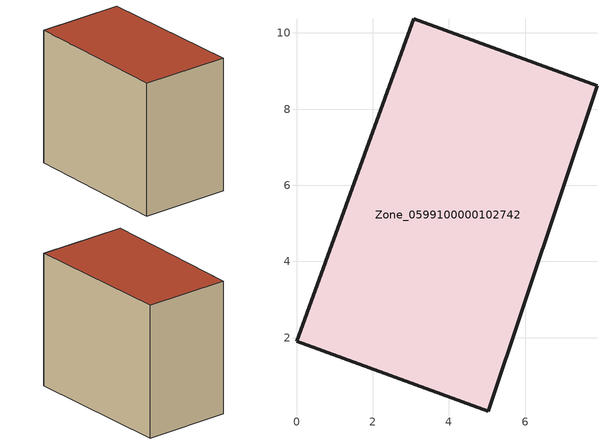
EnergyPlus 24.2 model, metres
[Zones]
Zone_0599100000102742
 floor ground (C_G): 0,1.91 3.08,10.38 7.89,8.62 5.04,0.06 z3.47
 wall outside (C_F): 0,1.91 5.04,0.06 7.89,8.62 3.08,10.38 0,1.91 z3.47:11.45
 roof outside (C_R): 3.08,10.38 0,1.91 5.04,0.06 7.89,8.62 z11.45
[BUILDING]
Pand.0599100000102742: North Axis=0; Terrain=City; Loads Convergence Tolerance Value=0.04; Temperature Convergence Tolerance Value=0.4; Solar Distribution=FullExterior; Maximum Number of Warmup Days=25; Minimum Number of Warmup Days=1
[Site:Location]
Rotterdam.The.Hague.AP_ZH_NLD Design_Conditions: Latitude=51.96; Longitude=4.45; Time Zone=1; Elevation=-4.5
[SITE:GROUNDTEMPERATURE:BUILDINGSURFACE]
18, 18, 18, 18, 18, 18, 18, 18, 18, 18, 18, 18
[MATERIAL] Thermal Absorptance=0.9; Solar Absorptance=0.7; Visible Absorptance=0.7
Name | Roughness | Thickness | Conductivity | Density | Specific Heat
G.TC.1946-1964 | MediumSmooth | 0.15 | 1 | 540 | 1210
F.TC.1946-1964 | Rough | 0.3 | 0.857143 | 1920 | 840
R.TC.1946-1964 | MediumRough | 0.2 | 0.235294 | 1500 | 1000
[CONSTRUCTION]
C_G: G.TC.1946-1964
C_F: F.TC.1946-1964
C_R: R.TC.1946-1964
[ZONE]
Zone_0599100000102742: Type=1; Multiplier=1; Ceiling Height=Autocalculate; Volume=Autocalculate; Floor Area=autocalculate; Part of Total Floor Area=Yes
[ZONEINFILTRATION:DESIGNFLOWRATE]
Infil_Zone_0599100000102742: Zone or ZoneList or Space or SpaceList=Zone_0599100000102742; Schedule=AlwaysOn; Design Flow Rate Calculation Method=Flow/Area; Flow Rate per Floor Area=0.003; Constant Term Coefficient=1; Temperature Term Coefficient=0; Velocity Term Coefficient=0; Velocity Squared Term Coefficient=0
[HVACTEMPLATE:ZONE:IDEALLOADSAIRSYSTEM]
Zone_0599100000102742: Maximum Heating Supply Air Temperature=50; Minimum Cooling Supply Air Temperature=13; Maximum Heating Supply Air Humidity Ratio=0.0156; Minimum Cooling Supply Air Humidity Ratio=0.0077; Heating Limit=NoLimit; Cooling Limit=NoLimit; Dehumidification Control Type=ConstantSensibleHeatRatio; Cooling Sensible Heat Ratio=0.7; Dehumidification Setpoint=60; Humidification Control Type=None; Humidification Setpoint=30; Outdoor Air Method=None; Outdoor Air Flow Rate per Person=0.00944; Outdoor Air Flow Rate per Zone Floor Area=0; Outdoor Air Flow Rate per Zone=0; Demand Controlled Ventilation Type=None; Outdoor Air Economizer Type=NoEconomizer; Heat Recovery Type=None; Sensible Heat Recovery Effectiveness=0.7; Latent Heat Recovery Effectiveness=0.65
[ZONECONTROL:THERMOSTAT]
ThermostatControl_Zone_0599100000102742: Zone or ZoneList=Zone_0599100000102742; Control Type Schedule=DualSetpointControlType; Control 1=Thermostat_Zone_0599100000102742; Temperature Difference Between Cutout And Setpoint=0
[THERMOSTATSETPOINT:DUALSETPOINT]
Thermostat_Zone_0599100000102742: Heating Setpoint Temperature Schedule=HeatingSetpoint_Zone_0599100000102742; Cooling Setpoint Temperature Schedule=CoolingSetpoint_Zone_0599100000102742
[SCHEDULE:COMPACT]
HeatingSetpoint_Zone_0599100000102742: Through: 12/31, For: AllDays, Until: 24:00, 21
CoolingSetpoint_Zone_0599100000102742: Through: 12/31, For: AllDays, Until: 24:00, 24
DualSetpointControlType: Through: 12/31, For: AllDays, Until: 24:00, 4
AlwaysOn: Through: 12/31, For: AllDays, Until: 24:00, 1
